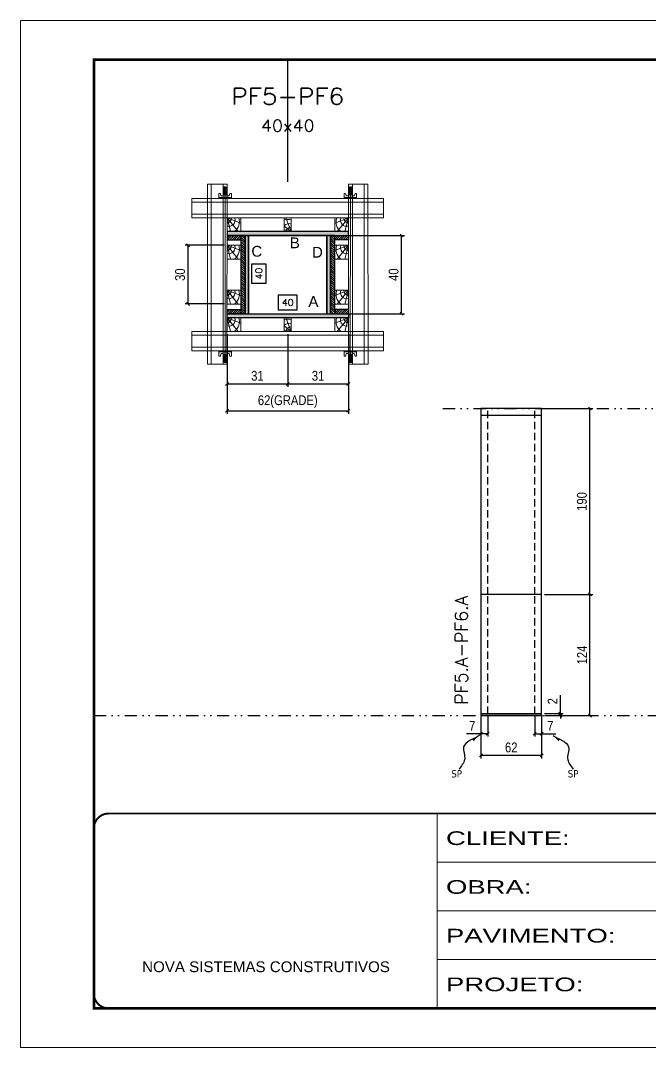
# Model space of a CAD drawing. Extents: x 14400 to 24104, y -21631 to 6985.
# Drawn here: x 17583 to 18227, y -6700 to -5650 of the extents above; entities that cross this region are included whole.
import ezdxf
from ezdxf.enums import TextEntityAlignment as Align

# ---------------------------------------------------------------- set-up
doc = ezdxf.new("R2010")
doc.units = 0
for name, pattern in [('CONTINUO', [0]), ('DASHED', [0.75, 0.5, -0.25]), ('DIVIDE2', [0.625, 0.25, -0.125, 0, -0.125, 0, -0.125]), ('HIDDEN', [0.375, 0.25, -0.125])]:
    doc.linetypes.add(name, pattern=pattern)
for name, color, linetype in [('CHAPA', 1, 'Continuous'), ('COTA', 241, 'Continuous'), ('MEIO_PONT', 93, 'Continuous'), ('Nível', 160, 'Continuous'), ('Painéis', 200, 'Continuous'), ('SARR_2.2x7', 40, 'Continuous'), ('SARRAFO', 251, 'Continuous'), ('texto', 7, 'Continuous'), ('Texto de Titulo', 7, 'Continuous'), ('Texto Qtd Sarr', 242, 'Continuous'), ('TEXTO_GERAL', 7, 'Continuous')]:
    doc.layers.add(name, color=color, linetype=linetype)
for name, color, linetype, lineweight in [('Folhas', 255, 'Continuous', 9), ('Hachura', 251, 'Continuous', 9), ('Madeira', 126, 'Continuous', 18), ('Perfil Metálico', 224, 'Continuous', 18), ('SARRAFO DE PRESSAO', 251, 'DASHED', 9), ('Texto Seção', 7, 'Continuous', 15)]:
    doc.layers.add(name, color=color, linetype=linetype, lineweight=lineweight)
doc.styles.add('ARIAL', font='arial.ttf')
doc.styles.add('COTA TECNICA', font='techl___.ttf', dxfattribs={"height": 10})
doc.styles.add('COTA TECNICA 2X', font='techl___.ttf', dxfattribs={"height": 10})
doc.styles.add('COTA TECNICA-50', font='techl___.ttf', dxfattribs={"height": 10})
doc.styles.add('REGUA-120', font='ROMANS.shx', dxfattribs={"height": 15})
doc.styles.add('ROMANS', font='romans.shx')
doc.styles.get("Standard").update_dxf_attribs({"font": 'arial.ttf'})
doc.styles.add('Tecnologia', font='')
doc.styles.get('Tecnologia').set_extended_font_data('Forgotten Futurist')
doc.dimstyles.new('COTA PAINEL-50', dxfattribs={"dimtxt": 10, "dimasz": 3, "dimexe": 3, "dimexo": 3, "dimgap": 3, "dimtad": 1, "dimdec": 1, "dimzin": 12, "dimdsep": 46, "dimtxsty": 'COTA TECNICA-50', "dimblk1": 'OBLIQUE', "dimblk2": 'OBLIQUE', "dimsah": 1, "dimcen": 0.9, "dimclrd": 4, "dimclre": 4, "dimclrt": 240, "dimadec": 1, "dimazin": 3, "dimtfac": 1, "dimtdec": 1, "dimtmove": 0, "dimatfit": 3, "dimfxl": 1, "dimtolj": 1, "dimtzin": 12, "dimarcsym": 0})
doc.dimstyles.new('PAINEL', dxfattribs={"dimtxt": 10, "dimasz": 3, "dimexe": 3, "dimexo": 3, "dimgap": 3, "dimtad": 1, "dimdec": 1, "dimzin": 12, "dimdsep": 46, "dimtxsty": 'COTA TECNICA', "dimblk1": 'OBLIQUE', "dimblk2": 'OBLIQUE', "dimsah": 1, "dimcen": 0.9, "dimclrd": 4, "dimclre": 4, "dimclrt": 240, "dimadec": 1, "dimazin": 3, "dimtfac": 1, "dimtdec": 1, "dimtmove": 0, "dimatfit": 3, "dimfxl": 1, "dimtolj": 1, "dimtzin": 12, "dimarcsym": 0})
doc.dimstyles.new('SECAO PILAR', dxfattribs={"dimtxt": 10, "dimasz": 3, "dimexe": 3, "dimexo": 3, "dimgap": 3, "dimtad": 1, "dimdec": 1, "dimlfac": 0.5, "dimzin": 12, "dimdsep": 46, "dimtxsty": 'COTA TECNICA 2X', "dimblk1": 'OBLIQUE', "dimblk2": 'OBLIQUE', "dimsah": 1, "dimcen": 0.9, "dimclrd": 256, "dimclre": 256, "dimclrt": 256, "dimadec": 1, "dimazin": 3, "dimtfac": 1, "dimtdec": 1, "dimtmove": 0, "dimatfit": 3, "dimfxl": 1, "dimtolj": 1, "dimtzin": 12, "dimarcsym": 0})
doc.dimstyles.new('SECÇÃO 2', dxfattribs={"dimtxt": 7, "dimasz": 6, "dimexe": 0.18, "dimexo": 2, "dimgap": -4, "dimtad": 3, "dimdec": 1, "dimlfac": 0.5, "dimzin": 12, "dimdsep": 46, "dimtxsty": 'ROMANS', "dimblk": 'ARCHTICK', "dimcen": 0.09, "dimse1": 1, "dimse2": 1, "dimsd1": 1, "dimsd2": 1, "dimclrd": 180, "dimclre": 5, "dimclrt": 1, "dimadec": 0, "dimazin": 3, "dimtfac": 1, "dimtdec": 1, "dimtofl": 0, "dimtmove": 0, "dimatfit": 3, "dimldrblk": 'ARCHTICK', "dimfxl": 1, "dimtolj": 1, "dimtzin": 0, "dimarcsym": 0})
doc.dimstyles.get("Standard").update_dxf_attribs({"dimtxt": 0.18, "dimasz": 0.18, "dimexe": 0.18, "dimexo": 0.0625, "dimgap": 0.09, "dimtad": 0, "dimtih": 1, "dimtoh": 1, "dimdec": 4, "dimzin": 0, "dimdsep": 46, "dimtxsty": 'Standard', "dimcen": 0.09, "dimadec": 0, "dimazin": 0, "dimtfac": 1, "dimtdec": 4, "dimtofl": 0, "dimtmove": 0, "dimatfit": 3, "dimfxl": 1, "dimtolj": 1, "dimtzin": 0, "dimarcsym": 0})

# ---------------------------------------------------------------- blocks, each defined once
blk = doc.blocks.new('9999999999')
at = {"color": 30, "linetype": 'CONTINUO'}
for p, q in [((98564.6, 34230.2), (98564.6, 34429.4)), ((98564.6, 34379.6), (99584, 34379.6)), ((98564.6, 34329.8), (99488, 34329.8)), ((98564.6, 34280), (99488, 34280))]:
    blk.add_line(p, q, dxfattribs=at)
at = {"color": 30, "linetype": 'CONTINUO', "const_width": 2}
blk.add_lwpolyline([(99584, 34230.2), (99584, 34414.4, 0.414214), (99569, 34429.4), (98229, 34429.4, 0.414214), (98214, 34414.4), (98214, 34245.2, 0.414214), (98229, 34230.2), (99584, 34230.2)], format="xyb", dxfattribs=at)
at = {"layer": 'Folhas'}
blk.add_lwpolyline([(98139, 34190.2), (99624, 34190.2), (99624, 35240.2), (98139, 35240.2)], close=True, dxfattribs=at)
at = {"layer": 'Folhas', "color": 30, "const_width": 3}
blk.add_lwpolyline([(98214, 34230.2), (99584, 34230.2), (99584, 35200.2), (98214, 35200.2)], close=True, dxfattribs=at)
at = {"color": 7, "linetype": 'Continuous', "ltscale": 5, "style": 'ARIAL'}
blk.add_text('NOVA SISTEMAS CONSTRUTIVOS', height=11.059, dxfattribs=at).set_placement((98263.2, 34267.2))
at = {"layer": 'Folhas', "color": 7, "style": 'Tecnologia', "width": 1.5}
for s, p in [('CLIENTE:', (98573.7, 34397.2)), ('OBRA:', (98573.7, 34347.3)), ('PAVIMENTO:', (98573.7, 34297.5)), ('PROJETO:', (98573.7, 34247.7))]:
    blk.add_text(s, height=14, dxfattribs=at).set_placement(p)
blk = doc.blocks.new('titulo1')
at = {"layer": 'Defpoints', "color": 252, "linetype": 'HIDDEN', "ltscale": 2}
blk.add_line((0, 0), (0, 125), dxfattribs=at)
at = {"layer": 'Defpoints', "style": 'ROMANS', "oblique": 15}
blk.add_attdef('FOLHA', text='', height=10, dxfattribs=at).set_placement((0, 15.6), align=Align.MIDDLE_CENTER)
at = {"layer": 'Texto Qtd Sarr', "color": 3, "style": 'ROMANS', "oblique": 15}
for tag, height, p in [('TITULO', 17, (0, 71.4)), ('SEÇÃO', 12, (0, 41.5))]:
    blk.add_attdef(tag, text='', height=height, dxfattribs=at).set_placement(p, align=Align.MIDDLE_CENTER)
blk = doc.blocks.new('*D2277')
at = {"layer": 'COTA', "color": 180, "lineweight": -2, "transparency": 16777216}
for p, q in [((17866.1, -5930.4), (17846.8, -5930.4)), ((17846.8, -5930.4), (17846.8, -5945.4)), ((17866.1, -5945.4), (17866.1, -5930.4)), ((17846.8, -5945.4), (17866.1, -5945.4))]:
    blk.add_line(p, q, dxfattribs=at)
at = {"layer": 'Defpoints', "color": 0, "transparency": 16777216}
for p in [(17816.5, -5949.4), (17896.5, -5949.4), (17896.5, -5949.4)]:
    blk.add_point(p, dxfattribs=at)
at = {"layer": 'COTA', "color": 1, "transparency": 16777216, "insert": (17856.5, -5937.9), "char_height": 7, "attachment_point": 5, "style": 'ROMANS'}
blk.add_mtext('\\A1;40', dxfattribs=at)
blk = doc.blocks.new('_ArchTick')
at = {"color": 0, "linetype": 'ByBlock', "const_width": 0.15}
blk.add_lwpolyline([(-0.5, -0.5), (0.5, 0.5)], dxfattribs=at)
blk = doc.blocks.new('*D2278')
at = {"layer": 'COTA', "color": 180, "lineweight": -2, "transparency": 16777216}
for p, q in [((17834.5, -5898.8), (17819.5, -5898.8)), ((17819.5, -5898.8), (17819.5, -5918.1)), ((17834.5, -5918.1), (17834.5, -5898.8)), ((17819.5, -5918.1), (17834.5, -5918.1))]:
    blk.add_line(p, q, dxfattribs=at)
at = {"layer": 'Defpoints', "color": 0, "transparency": 16777216}
for p in [(17816.5, -5869.4), (17838.5, -5869.4), (17816.5, -5949.4)]:
    blk.add_point(p, dxfattribs=at)
at = {"layer": 'COTA', "color": 1, "transparency": 16777216, "insert": (17827, -5908.4), "char_height": 7, "attachment_point": 5, "rotation": 90, "style": 'ROMANS'}
blk.add_mtext('\\A1;40', dxfattribs=at)
blk = doc.blocks.new('_Oblique')
at = {"color": 0, "linetype": 'ByBlock', "lineweight": -2}
blk.add_line((-0.5, -0.5), (0.5, 0.5), dxfattribs=at)
blk = doc.blocks.new('*D2300')
at = {"layer": 'COTA', "lineweight": -2, "transparency": 16777216}
for p, q in [((17903.1, -5869.4), (17975.8, -5869.4)), ((17972.8, -5949.4), (17972.8, -5869.4)), ((17903.1, -5949.4), (17975.8, -5949.4))]:
    blk.add_line(p, q, dxfattribs=at)
at = {"layer": 'Defpoints', "color": 0, "transparency": 16777216}
for p in [(17900.1, -5869.4), (17972.8, -5869.4), (17900.1, -5949.4)]:
    blk.add_point(p, dxfattribs=at)
at = {"layer": 'COTA', "lineweight": -2, "transparency": 16777216, "xscale": 3, "yscale": 3, "zscale": 3}
for p, rotation in [((17972.8, -5869.4), 90), ((17972.8, -5949.4), 270)]:
    blk.add_blockref('_Oblique', p, dxfattribs=dict(at, rotation=rotation))
at = {"layer": 'COTA', "transparency": 16777216, "insert": (17964.7, -5909.4), "char_height": 10, "attachment_point": 5, "rotation": 90, "style": 'COTA TECNICA 2X'}
blk.add_mtext('\\A1;40', dxfattribs=at)
blk = doc.blocks.new('*D2279')
at = {"layer": 'COTA', "lineweight": -2, "transparency": 16777216}
for p, q in [((17794.5, -5970.4), (17794.5, -6051.6)), ((17918.5, -5970.4), (17918.5, -6051.6)), ((17794.5, -6048.6), (17918.5, -6048.6))]:
    blk.add_line(p, q, dxfattribs=at)
at = {"layer": 'Defpoints', "color": 0, "transparency": 16777216}
for p in [(17794.5, -5967.4), (17918.5, -5967.4), (17918.5, -6048.6)]:
    blk.add_point(p, dxfattribs=at)
at = {"layer": 'COTA', "lineweight": -2, "transparency": 16777216, "xscale": 3, "yscale": 3, "zscale": 3, "rotation": 180}
blk.add_blockref('_Oblique', (17794.5, -6048.6), dxfattribs=at)
at = {"layer": 'COTA', "lineweight": -2, "transparency": 16777216, "xscale": 3, "yscale": 3, "zscale": 3}
blk.add_blockref('_Oblique', (17918.5, -6048.6), dxfattribs=at)
at = {"layer": 'COTA', "transparency": 16777216, "insert": (17856.5, -6039.3), "char_height": 10, "attachment_point": 5, "style": 'COTA TECNICA 2X'}
blk.add_mtext('\\A1;62(GRADE)', dxfattribs=at)
blk = doc.blocks.new('*D2280')
at = {"layer": 'COTA', "lineweight": -2, "transparency": 16777216}
for p, q in [((17794.5, -5970.4), (17794.5, -6024.2)), ((17856.5, -5970.4), (17856.5, -6024.2)), ((17794.5, -6021.2), (17856.5, -6021.2))]:
    blk.add_line(p, q, dxfattribs=at)
at = {"layer": 'Defpoints', "color": 0, "transparency": 16777216}
for p in [(17794.5, -5967.4), (17856.5, -5967.4), (17856.5, -6021.2)]:
    blk.add_point(p, dxfattribs=at)
at = {"layer": 'COTA', "lineweight": -2, "transparency": 16777216, "xscale": 3, "yscale": 3, "zscale": 3, "rotation": 180}
blk.add_blockref('_Oblique', (17794.5, -6021.2), dxfattribs=at)
at = {"layer": 'COTA', "lineweight": -2, "transparency": 16777216, "xscale": 3, "yscale": 3, "zscale": 3}
blk.add_blockref('_Oblique', (17856.5, -6021.2), dxfattribs=at)
at = {"layer": 'COTA', "transparency": 16777216, "insert": (17825.5, -6012.9), "char_height": 10, "attachment_point": 5, "style": 'COTA TECNICA 2X'}
blk.add_mtext('\\A1;31', dxfattribs=at)
blk = doc.blocks.new('C')
at = {"layer": 'Hachura', "color": 0}
for p, q in [((0, 3.22), (0, -3.22)), ((0.45, 3.22), (0, 3.22)), ((0.46, 3.16), (0, 3.16)), ((0.46, 3.05), (0, 3.05)), ((0.46, 2.88), (0, 2.88)), ((0, 2.75), (0, -1.16)), ((0.46, 2.65), (0, 2.65)), ((0.46, 2.23), (0, 2.23)), ((0.46, 1.51), (0, 1.51)), ((0.39, 0.49), (0.17, 0.49)), ((0.45, -3.23), (0.45, 3.22)), ((0.45, 3.22), (2.58, 3.22)), ((1.74, 0.97), (0.45, 0.97)), ((1.45, 0.1), (0.45, 0.1)), ((1.35, 1.94), (1.35, 0.96)), ((2.58, 2.39), (1.47, 2.09)), ((1.74, -0.97), (1.74, 0.97)), ((1.74, 0.97), (1.74, 0.84)), ((1.74, 0.97), (1.74, 0.84)), ((1.74, 0.84), (3.35, 0.84)), ((3.35, 0.45), (1.74, 0.45)), ((2.58, 3.22), (2.58, 2.39)), ((3.32, 0.84), (3.32, -0.84)), ((3.35, 0.84), (3.35, -0.84)), ((3.68, 0.45), (3.35, 0.45)), ((3.84, -0.52), (3.35, 0.45)), ((3.35, 0.06), (3.67, -0.57)), ((3.68, 0.45), (4.16, -0.52)), ((3.72, 0.5), (4.25, -0.57)), ((4.37, -0.55), (3.83, 0.53)), ((4.15, 0.45), (3.93, 0.45)), ((4.42, -0.52), (3.93, 0.45)), ((4.15, 0.45), (4.26, 0.45)), ((4.26, 0.45), (4.74, -0.52)), ((4.3, 0.5), (4.83, -0.57)), ((4.95, -0.55), (4.41, 0.53)), ((4.51, 0.45), (4.84, 0.45)), ((5, -0.52), (4.51, 0.45)), ((4.84, 0.45), (5.32, -0.52)), ((4.88, 0.5), (5.41, -0.57)), ((5.53, -0.55), (4.99, 0.53)), ((5.58, -0.52), (5.09, 0.45)), ((5.42, 0.45), (5.09, 0.45)), ((5.58, -0.52), (5.09, 0.45)), ((5.42, 0.45), (5.74, -0.19)), ((5.46, 0.5), (5.74, -0.07)), ((5.74, 0.19), (5.57, 0.53)), ((5.74, 0.32), (5.68, 0.45)), ((5.68, 0.45), (5.74, 0.45)), ((5.74, 0.45), (5.9, 0.29)), ((5.74, 0.45), (5.74, -0.52)), ((5.9, -0.36), (5.9, 0.29)), ((0.45, 0), (0, 0)), ((0.46, -1.52), (0, -1.52)), ((0.46, -2.23), (0, -2.23)), ((0.46, -2.65), (0, -2.65)), ((0.46, -2.88), (0, -2.88)), ((0.46, -3.05), (0, -3.05)), ((0.46, -3.16), (0, -3.16)), ((0, -3.22), (2.57, -3.22)), ((0.08, -0.48), (0.29, -0.48)), ((0.29, -0.48), (0.4, -0.48)), ((0.45, 0), (0.45, -0.97)), ((0.45, -0.16), (1.45, -0.16)), ((0.45, -0.65), (0.45, -0.32)), ((0.45, -3.23), (0.45, -0.65)), ((0.45, -0.97), (1.74, -0.97)), ((1.35, -1.94), (1.35, -0.97)), ((2.58, -2.39), (1.47, -2.1)), ((3.35, -0.32), (1.74, -0.32)), ((3.35, -0.84), (1.74, -0.84)), ((2.58, -3.23), (2.58, -2.39)), ((3.35, -0.07), (3.58, -0.52)), ((3.35, -0.52), (3.58, -0.52)), ((3.84, -0.52), (4.16, -0.52)), ((4.42, -0.52), (4.74, -0.52)), ((4.63, -0.52), (4.74, -0.52)), ((5, -0.52), (5.32, -0.52)), ((5.58, -0.52), (5.74, -0.52)), ((5.74, -0.52), (5.9, -0.36)), ((5.74, -0.52), (5.74, -0.52))]:
    blk.add_line(p, q, dxfattribs=at)
for centre, radius, start, end in [((1.52, 1.94), 0.161, 104.7436, 180), ((1.44, -0.03), 0.129, 272.695, 87.305), ((3.81, 0.39), 0.143, 25.5688, 154.4312), ((4.39, 0.39), 0.143, 25.5688, 154.4312), ((4.97, 0.39), 0.143, 25.5688, 154.4312), ((5.55, 0.39), 0.143, 25.5688, 154.4312), ((0.17, -0.37), 0.174, 221.744, 317.8592), ((1.52, -1.94), 0.161, 180, 255.2564), ((3.71, -0.4), 0.174, 222.1408, 318.256), ((4.29, -0.4), 0.174, 222.1408, 318.256), ((4.87, -0.4), 0.174, 222.1408, 318.256), ((5.45, -0.4), 0.174, 222.1408, 318.256), ((5.61, -0.4), 0.174, 317.8592, 318.256)]:
    blk.add_arc(centre, radius, start, end, dxfattribs=at)
blk = doc.blocks.new('PONTALETE')
at = {"layer": 'Madeira'}
for q in [(2.71, 7), (7, 5.76), (7, 1.74)]:
    blk.add_line((0, 0), q, dxfattribs=at)
blk.add_lwpolyline([(0, 0), (7, 0), (7, 7), (0, 7)], close=True, dxfattribs=at)
for centre, radius, start, end in [((2.04, 0.06), 6.23, 37.2818, 109.0913), ((1.09, 0.9), 3.19, 343.603, 109.9847), ((-0.21, -0.78), 3.09, 14.6322, 86.0383)]:
    blk.add_arc(centre, radius, start, end, dxfattribs=at)
blk = doc.blocks.new('MEIO PONTALETE')
at = {"layer": 'Madeira'}
for q in [(2.71, 7), (3.5, 2.88), (3.5, 0.87)]:
    blk.add_line((0, 0), q, dxfattribs=at)
blk.add_lwpolyline([(0, 0), (3.5, 0), (3.5, 7), (0, 7)], close=True, dxfattribs=at)
for centre, radius, start, end in [((2.04, 0.06), 6.23, 76.4499, 109.0913), ((1.09, 0.9), 3.19, 40.9063, 109.9847), ((-0.21, -0.78), 3.09, 14.6322, 86.0383)]:
    blk.add_arc(centre, radius, start, end, dxfattribs=at)
blk = doc.blocks.new('*D2306')
at = {"layer": 'COTA', "lineweight": -2, "transparency": 16777216}
for p, q in [((17856.5, -5970.4), (17856.5, -6024.2)), ((17918.5, -6003.9), (17918.5, -6024.2)), ((17856.5, -6021.2), (17918.5, -6021.2))]:
    blk.add_line(p, q, dxfattribs=at)
at = {"layer": 'Defpoints', "color": 0, "transparency": 16777216}
for p in [(17856.5, -5967.4), (17918.5, -6000.9), (17918.5, -6021.2)]:
    blk.add_point(p, dxfattribs=at)
at = {"layer": 'COTA', "lineweight": -2, "transparency": 16777216, "xscale": 3, "yscale": 3, "zscale": 3, "rotation": 180}
blk.add_blockref('_Oblique', (17856.5, -6021.2), dxfattribs=at)
at = {"layer": 'COTA', "lineweight": -2, "transparency": 16777216, "xscale": 3, "yscale": 3, "zscale": 3}
blk.add_blockref('_Oblique', (17918.5, -6021.2), dxfattribs=at)
at = {"layer": 'COTA', "transparency": 16777216, "insert": (17887.5, -6012.9), "char_height": 10, "attachment_point": 5, "style": 'COTA TECNICA 2X'}
blk.add_mtext('\\A1;31', dxfattribs=at)
blk = doc.blocks.new('*D2305')
at = {"layer": 'COTA', "lineweight": -2, "transparency": 16777216}
for p, q in [((17791.5, -5879.4), (17751.7, -5879.4)), ((17754.7, -5939.4), (17754.7, -5879.4)), ((17791.5, -5939.4), (17751.7, -5939.4))]:
    blk.add_line(p, q, dxfattribs=at)
at = {"layer": 'Defpoints', "color": 0, "transparency": 16777216}
for p in [(17754.7, -5879.4), (17794.5, -5879.4), (17794.5, -5939.4)]:
    blk.add_point(p, dxfattribs=at)
at = {"layer": 'COTA', "lineweight": -2, "transparency": 16777216, "xscale": 3, "yscale": 3, "zscale": 3}
for p, rotation in [((17754.7, -5879.4), 90), ((17754.7, -5939.4), 270)]:
    blk.add_blockref('_Oblique', p, dxfattribs=dict(at, rotation=rotation))
at = {"layer": 'COTA', "transparency": 16777216, "insert": (17746.5, -5909.4), "char_height": 10, "attachment_point": 5, "rotation": 90, "style": 'COTA TECNICA 2X'}
blk.add_mtext('\\A1;30', dxfattribs=at)
blk = doc.blocks.new('*D2281')
at = {"layer": 'COTA', "color": 4, "lineweight": -2, "transparency": 16777216}
for p, q in [((18053.9, -6361.3), (18053.9, -6404)), ((18115.9, -6361.3), (18115.9, -6404)), ((18115.9, -6401), (18053.9, -6401))]:
    blk.add_line(p, q, dxfattribs=at)
at = {"layer": 'Defpoints', "color": 0, "transparency": 16777216}
for p in [(18053.9, -6358.3), (18115.9, -6358.3), (18053.9, -6401)]:
    blk.add_point(p, dxfattribs=at)
at = {"layer": 'COTA', "color": 4, "lineweight": -2, "transparency": 16777216, "xscale": 3, "yscale": 3, "zscale": 3, "rotation": 180}
blk.add_blockref('_Oblique', (18053.9, -6401), dxfattribs=at)
at = {"layer": 'COTA', "color": 4, "lineweight": -2, "transparency": 16777216, "xscale": 3, "yscale": 3, "zscale": 3}
blk.add_blockref('_Oblique', (18115.9, -6401), dxfattribs=at)
at = {"layer": 'COTA', "color": 240, "transparency": 16777216, "insert": (18084.9, -6392.9), "char_height": 10, "attachment_point": 5, "style": 'COTA TECNICA'}
blk.add_mtext('\\A1;62', dxfattribs=at)
blk = doc.blocks.new('*D2282')
at = {"layer": 'COTA', "color": 4, "lineweight": -2, "transparency": 16777216}
for p, q in [((18108.9, -6361.3), (18108.9, -6381.8)), ((18115.9, -6363.3), (18115.9, -6381.8)), ((18108.9, -6378.8), (18115.9, -6378.8)), ((18115.9, -6378.8), (18130.6, -6378.8))]:
    blk.add_line(p, q, dxfattribs=at)
at = {"layer": 'Defpoints', "color": 0, "transparency": 16777216}
for p in [(18108.9, -6358.3), (18115.9, -6360.3), (18115.9, -6378.8)]:
    blk.add_point(p, dxfattribs=at)
at = {"layer": 'COTA', "color": 4, "lineweight": -2, "transparency": 16777216, "xscale": 3, "yscale": 3, "zscale": 3, "rotation": 180}
blk.add_blockref('_Oblique', (18108.9, -6378.8), dxfattribs=at)
at = {"layer": 'COTA', "color": 4, "lineweight": -2, "transparency": 16777216, "xscale": 3, "yscale": 3, "zscale": 3}
blk.add_blockref('_Oblique', (18115.9, -6378.8), dxfattribs=at)
at = {"layer": 'COTA', "color": 240, "transparency": 16777216, "insert": (18124.8, -6370.8), "char_height": 10, "attachment_point": 5, "style": 'COTA TECNICA-50'}
blk.add_mtext('\\A1;7', dxfattribs=at)
blk = doc.blocks.new('*D2283')
at = {"layer": 'COTA', "color": 4, "lineweight": -2, "transparency": 16777216}
for p, q in [((18060.9, -6361.3), (18060.9, -6381.8)), ((18053.9, -6363.3), (18053.9, -6381.8)), ((18053.9, -6378.8), (18039.2, -6378.8)), ((18060.9, -6378.8), (18053.9, -6378.8))]:
    blk.add_line(p, q, dxfattribs=at)
at = {"layer": 'Defpoints', "color": 0, "transparency": 16777216}
for p in [(18053.9, -6360.3), (18060.9, -6358.3), (18053.9, -6378.8)]:
    blk.add_point(p, dxfattribs=at)
at = {"layer": 'COTA', "color": 4, "lineweight": -2, "transparency": 16777216, "xscale": 3, "yscale": 3, "zscale": 3, "rotation": 180}
blk.add_blockref('_Oblique', (18053.9, -6378.8), dxfattribs=at)
at = {"layer": 'COTA', "color": 4, "lineweight": -2, "transparency": 16777216, "xscale": 3, "yscale": 3, "zscale": 3}
blk.add_blockref('_Oblique', (18060.9, -6378.8), dxfattribs=at)
at = {"layer": 'COTA', "color": 240, "transparency": 16777216, "insert": (18045, -6370.8), "char_height": 10, "attachment_point": 5, "style": 'COTA TECNICA-50'}
blk.add_mtext('\\A1;7', dxfattribs=at)
blk = doc.blocks.new('*D2302')
at = {"layer": 'COTA', "color": 4, "linetype": 'ByBlock', "lineweight": -2, "transparency": 16777216}
for p, q in [((18118.9, -6236.3), (18168.3, -6236.3)), ((18165.3, -6360.3), (18165.3, -6236.3)), ((18118.9, -6360.3), (18168.3, -6360.3))]:
    blk.add_line(p, q, dxfattribs=at)
at = {"layer": 'Defpoints', "color": 0, "linetype": 'ByBlock', "transparency": 16777216}
for p in [(18115.9, -6236.3), (18165.3, -6236.3), (18115.9, -6360.3)]:
    blk.add_point(p, dxfattribs=at)
at = {"layer": 'COTA', "color": 4, "linetype": 'ByBlock', "lineweight": -2, "transparency": 16777216, "xscale": 3, "yscale": 3, "zscale": 3}
for p, rotation in [((18165.3, -6236.3), 90), ((18165.3, -6360.3), 270)]:
    blk.add_blockref('_Oblique', p, dxfattribs=dict(at, rotation=rotation))
at = {"layer": 'COTA', "color": 240, "linetype": 'ByBlock', "transparency": 16777216, "insert": (18157.2, -6298.3), "char_height": 10, "attachment_point": 5, "rotation": 90, "style": 'COTA TECNICA'}
blk.add_mtext('\\A1;124', dxfattribs=at)
blk = doc.blocks.new('*D2284')
at = {"layer": 'COTA', "color": 4, "lineweight": -2, "transparency": 16777216}
for p, q in [((18135.1, -6358.3), (18135.1, -6339.5)), ((18118.9, -6358.3), (18138.1, -6358.3)), ((18118.9, -6360.3), (18138.1, -6360.3)), ((18135.1, -6360.3), (18135.1, -6358.3)), ((18135.1, -6360.3), (18135.1, -6363.3))]:
    blk.add_line(p, q, dxfattribs=at)
at = {"layer": 'Defpoints', "color": 0, "transparency": 16777216}
for p in [(18115.9, -6358.3), (18115.9, -6360.3), (18135.1, -6360.3)]:
    blk.add_point(p, dxfattribs=at)
at = {"layer": 'COTA', "color": 4, "lineweight": -2, "transparency": 16777216, "xscale": 3, "yscale": 3, "zscale": 3}
for p, rotation in [((18135.1, -6358.3), 270), ((18135.1, -6360.3), 90)]:
    blk.add_blockref('_Oblique', p, dxfattribs=dict(at, rotation=rotation))
at = {"layer": 'COTA', "color": 240, "transparency": 16777216, "insert": (18127.1, -6345.6), "char_height": 10, "attachment_point": 5, "rotation": 90, "style": 'COTA TECNICA-50'}
blk.add_mtext('\\A1;2', dxfattribs=at)
blk = doc.blocks.new('*D2303')
at = {"layer": 'COTA', "color": 4, "linetype": 'ByBlock', "lineweight": -2, "transparency": 16777216}
for p, q in [((18118.9, -6236.3), (18168.3, -6236.3)), ((18165.3, -6360.3), (18165.3, -6236.3)), ((18118.9, -6360.3), (18168.3, -6360.3))]:
    blk.add_line(p, q, dxfattribs=at)
at = {"layer": 'Defpoints', "color": 0, "linetype": 'ByBlock', "transparency": 16777216}
for p in [(18115.9, -6236.3), (18165.3, -6236.3), (18115.9, -6360.3)]:
    blk.add_point(p, dxfattribs=at)
at = {"layer": 'COTA', "color": 4, "linetype": 'ByBlock', "lineweight": -2, "transparency": 16777216, "xscale": 3, "yscale": 3, "zscale": 3}
for p, rotation in [((18165.3, -6236.3), 90), ((18165.3, -6360.3), 270)]:
    blk.add_blockref('_Oblique', p, dxfattribs=dict(at, rotation=rotation))
at = {"layer": 'COTA', "color": 240, "linetype": 'ByBlock', "transparency": 16777216, "insert": (18157.2, -6298.3), "char_height": 10, "attachment_point": 5, "rotation": 90, "style": 'COTA TECNICA'}
blk.add_mtext('\\A1;124', dxfattribs=at)
blk = doc.blocks.new('*D2304')
at = {"layer": 'COTA', "color": 4, "lineweight": -2, "transparency": 16777216}
for p, q in [((18118.9, -6046.3), (18168.3, -6046.3)), ((18165.3, -6236.3), (18165.3, -6046.3)), ((18118.9, -6236.3), (18168.3, -6236.3))]:
    blk.add_line(p, q, dxfattribs=at)
at = {"layer": 'Defpoints', "color": 0, "transparency": 16777216}
for p in [(18115.9, -6046.3), (18165.3, -6046.3), (18115.9, -6236.3)]:
    blk.add_point(p, dxfattribs=at)
at = {"layer": 'COTA', "color": 4, "lineweight": -2, "transparency": 16777216, "xscale": 3, "yscale": 3, "zscale": 3}
for p, rotation in [((18165.3, -6046.3), 90), ((18165.3, -6236.3), 270)]:
    blk.add_blockref('_Oblique', p, dxfattribs=dict(at, rotation=rotation))
at = {"layer": 'COTA', "color": 240, "transparency": 16777216, "insert": (18157.1, -6141.3), "char_height": 10, "attachment_point": 5, "rotation": 90, "style": 'COTA TECNICA-50'}
blk.add_mtext('\\A1;190', dxfattribs=at)

msp = doc.modelspace()

# ---------------------------------------------------------------- hatches: boundary and pattern name
at = {"layer": 'Hachura'}
h = msp.add_hatch(color=256, dxfattribs=at)
h.dxf.hatch_style = 1
h.paths.add_polyline_path([(17918.46, -5869.44), (17918.46, -5865.44), (17794.46, -5865.44), (17794.46, -5869.44)])
h = msp.add_hatch(color=256, dxfattribs=at)
h.dxf.hatch_style = 1
h.paths.add_polyline_path([(17918.46, -5869.44), (17918.46, -5865.44), (17794.46, -5865.44), (17794.46, -5869.44)])
h = msp.add_hatch(dxfattribs=at)
h.set_pattern_fill('ANSI31', color=256, scale=0.5, angle=180, style=0)
h.set_pattern_definition([(225, (8670.51, -28798.847), (1.12253202, -1.12253202), [])])
h.paths.add_polyline_path([(17808.46, -5869.44), (17808.46, -5873.84), (17794.46, -5873.84), (17794.46, -5869.44)])
h = msp.add_hatch(dxfattribs=at)
h.set_pattern_fill('ANSI31', color=256, scale=0.5, angle=90, style=0)
h.set_pattern_definition([(135, (-4971.3463, 3595.513), (-1.12253202, -1.12253202), [])])
h.paths.add_polyline_path([(17812.86, -5949.44), (17808.46, -5949.44), (17808.46, -5869.44), (17812.86, -5869.44)])
h = msp.add_hatch(color=256, dxfattribs=at)
h.dxf.hatch_style = 1
h.paths.add_polyline_path([(17812.86, -5949.44), (17816.46, -5949.44), (17816.46, -5869.44), (17812.86, -5869.44)])
h = msp.add_hatch(color=256, dxfattribs=at)
h.dxf.hatch_style = 1
h.paths.add_polyline_path([(17812.86, -5949.44), (17816.46, -5949.44), (17816.46, -5869.44), (17812.86, -5869.44)])
h = msp.add_hatch(color=256, dxfattribs=at)
h.dxf.hatch_style = 1
h.paths.add_polyline_path([(17896.46, -5949.44), (17900.06, -5949.44), (17900.06, -5869.44), (17896.46, -5869.44)])
h = msp.add_hatch(color=256, dxfattribs=at)
h.dxf.hatch_style = 1
h.paths.add_polyline_path([(17896.46, -5949.44), (17900.06, -5949.44), (17900.06, -5869.44), (17896.46, -5869.44)])
h = msp.add_hatch(dxfattribs=at)
h.set_pattern_fill('ANSI31', color=256, scale=0.5, angle=90, style=0)
h.set_pattern_definition([(135, (-4991.3463, 3553.513), (-1.12253202, -1.12253202), [])])
h.paths.add_polyline_path([(17900.06, -5869.44), (17904.46, -5869.44), (17904.46, -5949.44), (17900.06, -5949.44)])
h = msp.add_hatch(dxfattribs=at)
h.set_pattern_fill('ANSI31', color=256, scale=0.5, angle=180, style=0)
h.set_pattern_definition([(225, (8415.51, -28798.847), (1.12253202, -1.12253202), [])])
h.paths.add_polyline_path([(17904.46, -5869.44), (17904.46, -5873.84), (17918.46, -5873.84), (17918.46, -5869.44)])
h = msp.add_hatch(dxfattribs=at)
h.set_pattern_fill('ANSI31', color=256, scale=0.5, angle=180, style=0)
h.set_pattern_definition([(225, (8670.51, -28840.847), (1.12253202, -1.12253202), [])])
h.paths.add_polyline_path([(17808.46, -5949.44), (17808.46, -5945.04), (17794.46, -5945.04), (17794.46, -5949.44)])
h = msp.add_hatch(color=256, dxfattribs=at)
h.dxf.hatch_style = 1
h.paths.add_polyline_path([(17918.46, -5949.44), (17918.46, -5953.44), (17794.46, -5953.44), (17794.46, -5949.44)])
h = msp.add_hatch(color=256, dxfattribs=at)
h.dxf.hatch_style = 1
h.paths.add_polyline_path([(17918.46, -5949.44), (17918.46, -5953.44), (17794.46, -5953.44), (17794.46, -5949.44)])
h = msp.add_hatch(dxfattribs=at)
h.set_pattern_fill('ANSI31', color=256, scale=0.5, angle=180, style=0)
h.set_pattern_definition([(225, (8415.51, -28840.847), (1.12253202, -1.12253202), [])])
h.paths.add_polyline_path([(17904.46, -5949.44), (17904.46, -5945.04), (17918.46, -5945.04), (17918.46, -5949.44)])

# ---------------------------------------------------------------- linework, layer by layer
at = {"layer": 'CHAPA'}
for points in [[(17918.46, -5869.44), (17918.46, -5865.44), (17794.46, -5865.44), (17794.46, -5869.44)], [(17918.46, -5869.44), (17918.46, -5865.44), (17794.46, -5865.44), (17794.46, -5869.44)], [(17812.86, -5949.44), (17816.46, -5949.44), (17816.46, -5869.44), (17812.86, -5869.44)], [(17812.86, -5949.44), (17816.46, -5949.44), (17816.46, -5869.44), (17812.86, -5869.44)], [(17896.46, -5949.44), (17900.06, -5949.44), (17900.06, -5869.44), (17896.46, -5869.44)], [(17896.46, -5949.44), (17900.06, -5949.44), (17900.06, -5869.44), (17896.46, -5869.44)], [(17918.46, -5949.44), (17918.46, -5953.44), (17794.46, -5953.44), (17794.46, -5949.44)], [(17918.46, -5949.44), (17918.46, -5953.44), (17794.46, -5953.44), (17794.46, -5949.44)]]:
    msp.add_lwpolyline(points, close=True, dxfattribs=at)
at = {"layer": 'Hachura'}
for p, q in [((17792.46, -5998.24), (17792.45, -5824.44)), ((17920.46, -5998.24), (17920.47, -5824.44))]:
    msp.add_line(p, q, dxfattribs=at)
at = {"layer": 'Madeira'}
for points in [[(17918.46, -5865.44), (17918.46, -5851.44), (17794.46, -5851.44), (17794.46, -5865.44)], [(17918.46, -5953.44), (17918.46, -5967.44), (17794.46, -5967.44), (17794.46, -5953.44)]]:
    msp.add_lwpolyline(points, close=True, dxfattribs=at)
at = {"layer": 'Nível', "color": 4, "linetype": 'DIVIDE2', "ltscale": 50}
for p, q in [((18015.03, -6046.32), (19028.47, -6046.32)), ((17658.47, -6360.32), (19028.47, -6360.32))]:
    msp.add_line(p, q, dxfattribs=at)
at = {"layer": 'Painéis'}
for p, q in [((18053.89, -6046.32), (18053.89, -6358.32)), ((18115.89, -6046.32), (18053.89, -6046.32)), ((18115.89, -6358.32), (18115.89, -6046.32)), ((18115.89, -6236.32), (18053.89, -6236.32)), ((18053.89, -6358.32), (18115.89, -6358.32))]:
    msp.add_line(p, q, dxfattribs=at)
for points in [[(17816.46, -5869.44), (17816.46, -5949.44), (17896.46, -5949.44), (17896.46, -5869.44)], [(18115.89, -6358.32), (18053.89, -6358.32), (18053.89, -6360.32), (18115.89, -6360.32)]]:
    msp.add_lwpolyline(points, close=True, dxfattribs=at)
at = {"layer": 'Perfil Metálico'}
for p, q in [((17778.41, -5816.81), (17778.41, -6000.91)), ((17790.41, -5816.81), (17790.41, -6000.91)), ((17922.52, -5816.81), (17922.52, -6000.91)), ((17934.52, -5816.81), (17934.52, -6000.91))]:
    msp.add_line(p, q, dxfattribs=at)
for points in [[(17774.47, -5816.81), (17794.47, -5816.81), (17794.41, -6000.91), (17774.41, -6000.91)], [(17938.46, -5816.81), (17918.46, -5816.81), (17918.52, -6000.91), (17938.52, -6000.91)], [(17954.46, -5831.44), (17954.46, -5851.44), (17758.46, -5851.44), (17758.46, -5831.44)], [(17758.46, -5847.44), (17758.46, -5835.44), (17954.46, -5835.44), (17954.46, -5847.44)], [(17954.46, -5987.44), (17954.46, -5967.44), (17758.46, -5967.44), (17758.46, -5987.44)], [(17758.46, -5971.44), (17758.46, -5983.44), (17954.46, -5983.44), (17954.46, -5971.44)]]:
    msp.add_lwpolyline(points, close=True, dxfattribs=at)
at = {"layer": 'SARR_2.2x7', "linetype": 'HIDDEN', "ltscale": 30}
for p, q in [((18060.89, -6236.32), (18060.89, -6046.32)), ((18108.89, -6236.32), (18108.89, -6046.32)), ((18060.89, -6358.32), (18060.89, -6236.32)), ((18108.89, -6358.32), (18108.89, -6236.32))]:
    msp.add_line(p, q, dxfattribs=at)
at = {"layer": 'SARR_2.2x7'}
msp.add_line((18115.89, -6053.32), (18053.89, -6053.32), dxfattribs=at)
at = {"layer": 'SARRAFO'}
for points in [[(17794.46, -5873.84), (17808.46, -5873.84), (17808.46, -5869.44), (17794.46, -5869.44)], [(17808.46, -5869.44), (17808.46, -5949.44), (17812.86, -5949.44), (17812.86, -5869.44)], [(17904.46, -5949.44), (17904.46, -5869.44), (17900.06, -5869.44), (17900.06, -5949.44)], [(17918.46, -5873.84), (17904.46, -5873.84), (17904.46, -5869.44), (17918.46, -5869.44)], [(17794.46, -5945.04), (17808.46, -5945.04), (17808.46, -5949.44), (17794.46, -5949.44)], [(17918.46, -5945.04), (17904.46, -5945.04), (17904.46, -5949.44), (17918.46, -5949.44)]]:
    msp.add_lwpolyline(points, close=True, dxfattribs=at)

# ---------------------------------------------------------------- block references
at = {"layer": 'Hachura', "linetype": 'Continuous', "yscale": 2, "zscale": 2}
for p, xscale, rotation in [((17792.46, -5831.44), -2, 270), ((17920.46, -5831.44), 2, 90), ((17792.46, -5987.44), 2, 269.9999999999999), ((17920.46, -5987.44), -2, 90)]:
    msp.add_blockref('C', p, dxfattribs=dict(at, xscale=xscale, rotation=rotation))
at = {"layer": 'MEIO_PONT', "yscale": 2, "zscale": 2}
for p, xscale, rotation in [((17794.46, -5851.44), 2, 269.9999999999999), ((17918.46, -5851.44), -2, 90), ((17794.46, -5879.44), 2, 269.9999999999999), ((17918.46, -5879.44), -2, 90.00000000000007), ((17794.46, -5925.44), 2, 269.9999999999999), ((17918.46, -5925.44), -2, 90.00000000000007), ((17794.46, -5953.44), 2, 269.9999999999999), ((17918.46, -5953.44), -2, 90)]:
    msp.add_blockref('PONTALETE', p, dxfattribs=dict(at, xscale=xscale, rotation=rotation))
at = {"layer": 'MEIO_PONT', "xscale": -1.999999997962732, "yscale": 1.999999997962732, "zscale": 1.999999997962732}
for p in [(17859.96, -5865.44), (17859.96, -5967.44)]:
    msp.add_blockref('MEIO PONTALETE', p, dxfattribs=at)
at = {"layer": 'SARRAFO DE PRESSAO', "color": 6, "linetype": 'ByBlock'}
msp.add_blockref('9999999999', (-80555.51, -40889.8), dxfattribs=at)
at = {"layer": 'Texto Seção'}
ref = msp.add_blockref('titulo1', (17856.46, -5814.6), dxfattribs=at)
ref.add_attrib('TITULO', 'PF5-PF6', dxfattribs={"layer": 'Texto de Titulo', "color": 7, "height": 17, "style": 'ROMANS', "width": 1.1}).set_placement((17856.46, -5727.1), align=Align.MIDDLE_CENTER)
ref.add_attrib('SEÇÃO', '40x40', dxfattribs={"layer": 'Texto de Titulo', "color": 7, "height": 12, "style": 'ROMANS', "width": 1.1}).set_placement((17856.46, -5757.1), align=Align.MIDDLE_CENTER)

# ---------------------------------------------------------------- texts
at = {"layer": 'texto', "color": 0, "char_height": 7.5, "attachment_point": 5}
for insert in [(18029.11, -6419.81), (18148.13, -6419.81)]:
    msp.add_mtext('{\\fTahoma|b0|i0|c0|p34;\\C4;SP}', dxfattribs=dict(at, insert=insert))
at = {"layer": 'Texto Seção', "insert": (18040.42, -6349.06), "char_height": 13, "width": 285.3299, "attachment_point": 7, "rotation": 90, "style": 'REGUA-120'}
msp.add_mtext('PF5.A-PF6.A', dxfattribs=at)
at = {"layer": 'TEXTO_GERAL', "style": 'ARIAL'}
for s, p in [('C', (17824.85, -5885.54)), ('B', (17863.72, -5876.89)), ('D', (17886.8, -5886.54)), ('A', (17882.71, -5936.86))]:
    msp.add_text(s, height=11, dxfattribs=at).set_placement(p, align=Align.MIDDLE_CENTER)

# ---------------------------------------------------------------- dimensions: what is measured, and where the dimension line sits
at = {"layer": 'COTA'}
for base, p1, p2, dimstyle, picture, middle in [((17838.54, -5869.44), (17816.46, -5949.44), (17816.46, -5869.44), 'SECÇÃO 2', '*D2278', (17838.54, -5908.44)), ((18135.15, -6360.32), (18115.89, -6358.32), (18115.89, -6360.32), 'COTA PAINEL-50', '*D2284', (18135.15, -6345.57))]:
    dim = msp.add_linear_dim(base=base, p1=p1, p2=p2, angle=90, dimstyle=dimstyle, dxfattribs=at)
    dim.commit()
    dim.dimension.update_dxf_attribs({"geometry": picture, "text_midpoint": middle, "dimtype": 160})
for base, p1, p2, angle, dimstyle, picture, middle in [((17972.78, -5869.44), (17900.06, -5949.44), (17900.06, -5869.44), 90, 'SECAO PILAR', '*D2300', (17964.68, -5909.44)), ((17754.73, -5879.44), (17794.46, -5939.44), (17794.46, -5879.44), 90, 'SECAO PILAR', '*D2305', (17746.51, -5909.44)), ((18165.25, -6046.32), (18115.89, -6236.32), (18115.89, -6046.32), 90, 'COTA PAINEL-50', '*D2304', (18157.12, -6141.32)), ((18053.89, -6378.83), (18060.89, -6358.32), (18053.89, -6360.32), 180, 'COTA PAINEL-50', '*D2283', (18045.02, -6370.75))]:
    dim = msp.add_linear_dim(base=base, p1=p1, p2=p2, angle=angle, dimstyle=dimstyle, dxfattribs=at)
    dim.commit()
    dim.dimension.update_dxf_attribs({"geometry": picture, "text_midpoint": middle})
dim = msp.add_linear_dim(base=(17896.46, -5949.44), p1=(17816.46, -5949.44), p2=(17896.46, -5949.44), dimstyle='SECÇÃO 2', dxfattribs=at)
dim.commit()
dim.dimension.update_dxf_attribs({"geometry": '*D2277', "text_midpoint": (17856.46, -5949.44), "dimtype": 160})
dim = msp.add_linear_dim(base=(17918.46, -6048.57), p1=(17794.46, -5967.44), p2=(17918.46, -5967.44), text='<>(GRADE)', dimstyle='SECAO PILAR', dxfattribs=at)
dim.commit()
dim.dimension.update_dxf_attribs({"geometry": '*D2279', "text_midpoint": (17856.46, -6039.35)})
for base, p1, p2, dimstyle, picture, middle in [((17856.46, -6021.16), (17794.46, -5967.44), (17856.46, -5967.44), 'SECAO PILAR', '*D2280', (17825.46, -6012.94)), ((17918.52, -6021.16), (17856.46, -5967.44), (17918.52, -6000.91), 'SECAO PILAR', '*D2306', (17887.49, -6012.94)), ((18115.89, -6378.83), (18108.89, -6358.32), (18115.89, -6360.32), 'COTA PAINEL-50', '*D2282', (18124.75, -6370.75))]:
    dim = msp.add_linear_dim(base=base, p1=p1, p2=p2, dimstyle=dimstyle, dxfattribs=at)
    dim.commit()
    dim.dimension.update_dxf_attribs({"geometry": picture, "text_midpoint": middle})
at = {"layer": 'COTA', "linetype": 'ByBlock'}
for picture in ['*D2302', '*D2303']:
    dim = msp.add_aligned_dim(p1=(18115.89, -6360.32), p2=(18115.89, -6236.32), distance=-49.37, dimstyle='PAINEL', dxfattribs=at)
    dim.commit()
    dim.dimension.update_dxf_attribs({"geometry": picture, "text_midpoint": (18157.18, -6298.32)})
at = {"layer": 'COTA'}
dim = msp.add_linear_dim(base=(18053.89, -6400.99), p1=(18115.89, -6358.32), p2=(18053.89, -6358.32), angle=180, dimstyle='PAINEL', override={"dimarcsym": 2}, dxfattribs=at)
dim.commit()
dim.dimension.update_dxf_attribs({"geometry": '*D2281', "text_midpoint": (18084.89, -6392.89)})

# ---------------------------------------------------------------- leaders
at = {"layer": 'COTA', "path_type": 1}
for points in [[(18052.06, -6380.5), (18036.27, -6392.33), (18037.2, -6405.34), (18031.65, -6415.12)], [(18127.72, -6380.5), (18143.5, -6392.33), (18142.58, -6405.34), (18148.13, -6415.12)]]:
    msp.add_leader(points, dimstyle='Standard', override={"dimasz": 8}, dxfattribs=at)

doc.saveas('drawing.dxf')
